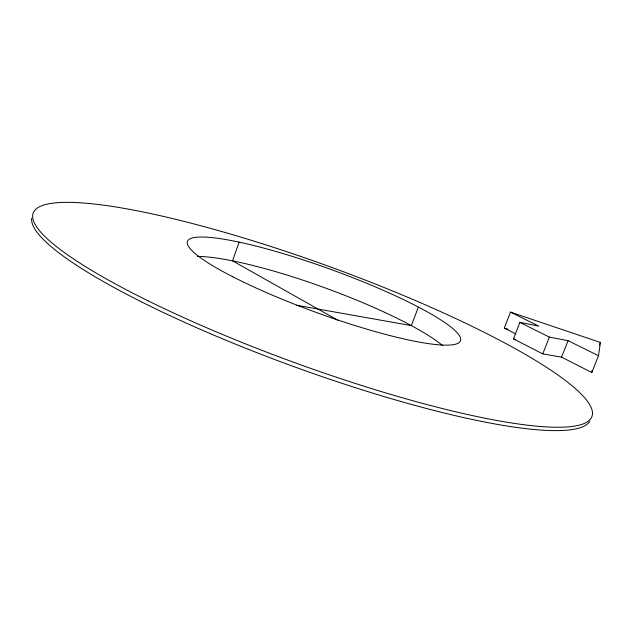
<?xml version="1.0" encoding="UTF-8"?>
<svg xmlns="http://www.w3.org/2000/svg" width="632" height="632" viewBox="0 0 632 632"><rect width="100%" height="100%" fill="white"/><g stroke="black" fill="none" stroke-linecap="round" stroke-linejoin="round"><path stroke-width="0.95" d="M510.498 312.105L538.764 326.128L519.891 322.391L513.461 338.886L542.762 353.888L561.548 357.143L591.797 372.509L598.512 355.745L600.4 342.449L510.498 312.105L504.304 328.055L515.728 333.854M591.797 372.509L592.113 370.581M239.149 242.096L232.537 260.85L337.78 320.187M418.321 307.184L411.369 325.622L296.677 305.264M542.762 353.888L549.374 337.117L568.081 340.664L598.512 355.745M561.548 357.143L568.081 340.664M599.357 345.056L600.4 342.449M513.461 338.886L515.357 339.234M504.304 328.055L508.049 329.304M519.891 322.391L549.374 337.117M589.759 421.465A297.19 51.753 20 0 1 292.893 366.276A297.19 51.753 20 0 1 31.695 218.198M197.271 256.394A144.918 24.83 20 0 1 324.698 287.75A144.918 24.83 20 0 1 442.803 345.672M148.188 300.872A297.301 51.074 20 0 0 591.015 418.337A297.301 51.074 20 0 0 198.598 225.15A297.301 51.074 20 0 0 148.188 300.872M232.939 276.863A145.265 22.705 20 0 0 457.671 343.453A145.265 22.705 20 0 0 280.813 252.918A145.265 22.705 20 0 0 232.939 276.863"/></g></svg>
